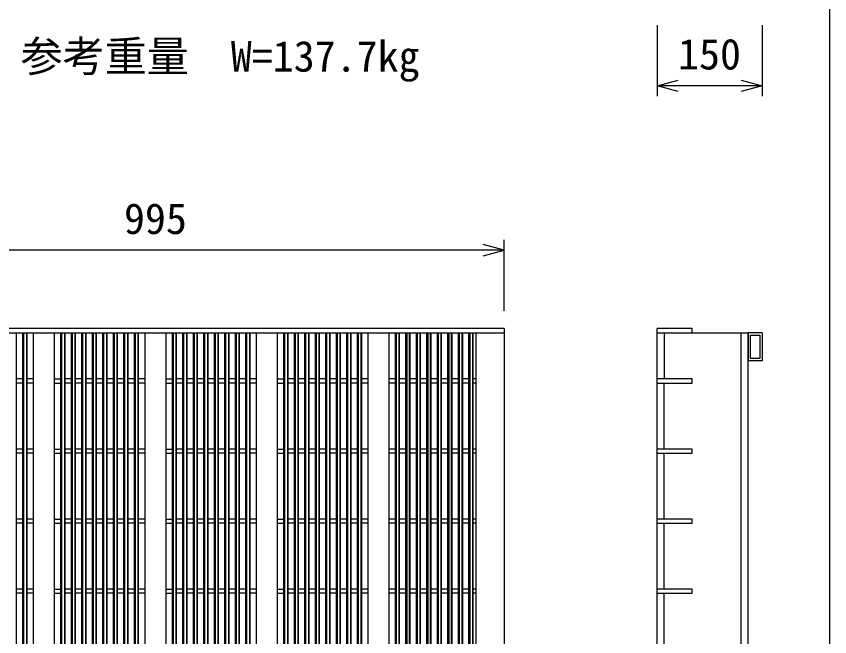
# Model space of a CAD drawing. Units: millimetres, scale not verified. Extents: x -33600 to 33600, y -11880 to 11880.
# Drawn here: x -10512 to -9351, y -7299 to -6413 of the extents above; entities that cross this region are included whole.
import ezdxf
from ezdxf.enums import TextEntityAlignment as Align

# ---------------------------------------------------------------- set-up
doc = ezdxf.new("R2010")
doc.units = ezdxf.units.MM
doc.header["$LTSCALE"] = 40
for name, color, linetype, lineweight in [('0-0_DIM', 7, 'Continuous', 25), ('0-2_HATCH', 6, 'Continuous', 25), ('0-6_TXT', 7, 'Continuous', 25)]:
    doc.layers.add(name, color=color, linetype=linetype, lineweight=lineweight)
doc.styles.add('ＭＳ ゴシック', font='')
doc.styles.get('ＭＳ ゴシック').set_extended_font_data('MS Gothic')

msp = doc.modelspace()

# ---------------------------------------------------------------- linework, layer by layer
at = {"layer": '0-0_DIM'}
for p, q in [((-9597.5, -6425.68), (-9597.5, -6527.27)), ((-9447.5, -6425.68), (-9447.5, -6527.27)), ((-9447.5, -6512.27), (-9597.5, -6512.27)), ((-9815.84, -6833.78), (-9815.84, -6732.19)), ((-9815.84, -6747.19), (-10810.84, -6747.19))]:
    msp.add_line(p, q, dxfattribs=at)
for points in [[(-9567.5, -6520.3), (-9597.5, -6512.27), (-9567.5, -6504.23)], [(-9477.5, -6504.23), (-9447.5, -6512.27), (-9477.5, -6520.3)], [(-9845.84, -6755.23), (-9815.84, -6747.19), (-9845.84, -6739.15)]]:
    msp.add_lwpolyline(points, dxfattribs=at)
at = {"layer": '0-2_HATCH'}
for p, q in [((-9815.84, -6859), (-10810.84, -6859)), ((-9815.84, -6859), (-9815.84, -8009)), ((-9597.5, -8009), (-9597.5, -6859)), ((-10810.84, -6865), (-9815.84, -6865)), ((-10511.59, -8003), (-10511.59, -6865)), ((-10502.59, -8003), (-10502.59, -6865)), ((-10501.59, -6865), (-10501.59, -8003)), ((-10497.59, -6865), (-10497.59, -8003)), ((-10496.59, -8003), (-10496.59, -6865)), ((-10487.51, -8003), (-10487.51, -6865)), ((-10457.51, -8003), (-10457.51, -6865)), ((-10448.43, -8003), (-10448.43, -6865)), ((-10447.43, -6865), (-10447.43, -8003)), ((-10443.43, -6865), (-10443.43, -8003)), ((-10442.43, -8003), (-10442.43, -6865)), ((-10433.43, -8003), (-10433.43, -6865)), ((-10432.43, -6865), (-10432.43, -8003)), ((-10428.43, -6865), (-10428.43, -8003)), ((-10427.43, -8003), (-10427.43, -6865)), ((-10418.43, -8003), (-10418.43, -6865)), ((-10417.43, -6865), (-10417.43, -8003)), ((-10413.43, -6865), (-10413.43, -8003)), ((-10412.43, -8003), (-10412.43, -6865)), ((-10403.43, -8003), (-10403.43, -6865)), ((-10402.43, -6865), (-10402.43, -8003)), ((-10398.43, -6865), (-10398.43, -8003)), ((-10397.43, -8003), (-10397.43, -6865)), ((-10388.43, -8003), (-10388.43, -6865)), ((-10387.43, -6865), (-10387.43, -8003)), ((-10383.43, -6865), (-10383.43, -8003)), ((-10382.43, -8003), (-10382.43, -6865)), ((-10373.43, -8003), (-10373.43, -6865)), ((-10372.43, -6865), (-10372.43, -8003)), ((-10368.43, -6865), (-10368.43, -8003)), ((-10367.43, -8003), (-10367.43, -6865)), ((-10358.43, -8003), (-10358.43, -6865)), ((-10357.43, -6865), (-10357.43, -8003)), ((-10353.43, -6865), (-10353.43, -8003)), ((-10352.43, -8003), (-10352.43, -6865)), ((-10343.43, -8003), (-10343.43, -6865)), ((-10342.43, -6865), (-10342.43, -8003)), ((-10338.43, -6865), (-10338.43, -8003)), ((-10337.43, -8003), (-10337.43, -6865)), ((-10328.34, -8003), (-10328.34, -6865)), ((-10298.34, -8003), (-10298.34, -6865)), ((-10289.26, -8003), (-10289.26, -6865)), ((-10288.26, -6865), (-10288.26, -8003)), ((-10284.26, -6865), (-10284.26, -8003)), ((-10283.26, -8003), (-10283.26, -6865)), ((-10274.26, -8003), (-10274.26, -6865)), ((-10273.26, -6865), (-10273.26, -8003)), ((-10269.26, -6865), (-10269.26, -8003)), ((-10268.26, -8003), (-10268.26, -6865)), ((-10259.26, -8003), (-10259.26, -6865)), ((-10258.26, -6865), (-10258.26, -8003)), ((-10254.26, -6865), (-10254.26, -8003)), ((-10253.26, -8003), (-10253.26, -6865)), ((-10244.26, -8003), (-10244.26, -6865)), ((-10243.26, -6865), (-10243.26, -8003)), ((-10239.26, -6865), (-10239.26, -8003)), ((-10238.26, -8003), (-10238.26, -6865)), ((-10229.26, -8003), (-10229.26, -6865)), ((-10228.26, -6865), (-10228.26, -8003)), ((-10224.26, -6865), (-10224.26, -8003)), ((-10223.26, -8003), (-10223.26, -6865)), ((-10214.26, -8003), (-10214.26, -6865)), ((-10213.26, -6865), (-10213.26, -8003)), ((-10209.26, -6865), (-10209.26, -8003)), ((-10208.26, -8003), (-10208.26, -6865)), ((-10199.26, -8003), (-10199.26, -6865)), ((-10198.26, -6865), (-10198.26, -8003)), ((-10194.26, -6865), (-10194.26, -8003)), ((-10193.26, -8003), (-10193.26, -6865)), ((-10184.26, -8003), (-10184.26, -6865)), ((-10183.26, -6865), (-10183.26, -8003)), ((-10179.26, -6865), (-10179.26, -8003)), ((-10178.26, -8003), (-10178.26, -6865)), ((-10169.18, -8003), (-10169.18, -6865)), ((-10139.18, -8003), (-10139.18, -6865)), ((-10130.09, -8003), (-10130.09, -6865)), ((-10129.09, -6865), (-10129.09, -8003)), ((-10125.09, -6865), (-10125.09, -8003)), ((-10124.09, -8003), (-10124.09, -6865)), ((-10115.09, -8003), (-10115.09, -6865)), ((-10114.09, -6865), (-10114.09, -8003)), ((-10110.09, -6865), (-10110.09, -8003)), ((-10109.09, -8003), (-10109.09, -6865)), ((-10100.09, -8003), (-10100.09, -6865)), ((-10099.09, -6865), (-10099.09, -8003)), ((-10095.09, -6865), (-10095.09, -8003)), ((-10094.09, -8003), (-10094.09, -6865)), ((-10085.09, -8003), (-10085.09, -6865)), ((-10084.09, -6865), (-10084.09, -8003)), ((-10080.09, -6865), (-10080.09, -8003)), ((-10079.09, -8003), (-10079.09, -6865)), ((-10070.09, -8003), (-10070.09, -6865)), ((-10069.09, -6865), (-10069.09, -8003)), ((-10065.09, -6865), (-10065.09, -8003)), ((-10064.09, -8003), (-10064.09, -6865)), ((-10055.09, -8003), (-10055.09, -6865)), ((-10054.09, -6865), (-10054.09, -8003)), ((-10050.09, -6865), (-10050.09, -8003)), ((-10049.09, -8003), (-10049.09, -6865)), ((-10040.09, -8003), (-10040.09, -6865)), ((-10039.09, -6865), (-10039.09, -8003)), ((-10035.09, -6865), (-10035.09, -8003)), ((-10034.09, -8003), (-10034.09, -6865)), ((-10025.09, -8003), (-10025.09, -6865)), ((-10024.09, -6865), (-10024.09, -8003)), ((-10020.09, -6865), (-10020.09, -8003)), ((-10019.09, -8003), (-10019.09, -6865)), ((-10010.01, -8003), (-10010.01, -6865)), ((-9980.01, -8003), (-9980.01, -6865)), ((-9970.93, -8003), (-9970.93, -6865)), ((-9969.73, -6865), (-9969.73, -8003)), ((-9966.13, -6865), (-9966.13, -8003)), ((-9964.93, -8003), (-9964.93, -6865)), ((-9955.93, -8003), (-9955.93, -6865)), ((-9954.73, -6865), (-9954.73, -8003)), ((-9951.13, -6865), (-9951.13, -8003)), ((-9949.93, -8003), (-9949.93, -6865)), ((-9940.93, -8003), (-9940.93, -6865)), ((-9939.73, -6865), (-9939.73, -8003)), ((-9936.13, -6865), (-9936.13, -8003)), ((-9934.93, -8003), (-9934.93, -6865)), ((-9925.93, -8003), (-9925.93, -6865)), ((-9924.73, -6865), (-9924.73, -8003)), ((-9921.13, -6865), (-9921.13, -8003)), ((-9919.93, -8003), (-9919.93, -6865)), ((-9910.93, -8003), (-9910.93, -6865)), ((-9909.73, -6865), (-9909.73, -8003)), ((-9906.13, -6865), (-9906.13, -8003)), ((-9904.93, -8003), (-9904.93, -6865)), ((-9895.93, -8003), (-9895.93, -6865)), ((-9894.73, -6865), (-9894.73, -8003)), ((-9891.13, -6865), (-9891.13, -8003)), ((-9889.93, -8003), (-9889.93, -6865)), ((-9880.93, -8003), (-9880.93, -6865)), ((-9879.73, -6865), (-9879.73, -8003)), ((-9876.13, -6865), (-9876.13, -8003)), ((-9874.93, -8003), (-9874.93, -6865)), ((-9865.93, -8003), (-9865.93, -6865)), ((-9864.73, -6865), (-9864.73, -8003)), ((-9861.13, -6865), (-9861.13, -8003)), ((-9859.93, -8003), (-9859.93, -6865)), ((-9855.84, -8003), (-9855.84, -6865)), ((-9597.5, -6865), (-9467.5, -6865)), ((-9587.5, -6865), (-9587.5, -6931)), ((-9477.5, -8003), (-9477.5, -6865)), ((-9467.5, -8003), (-9467.5, -6865)), ((-9447.5, -6865), (-9467.5, -6865)), ((-9467.5, -6865), (-9467.5, -6905)), ((-10502.59, -6931), (-10511.59, -6931)), ((-10487.51, -6931), (-10496.59, -6931)), ((-10457.51, -6931), (-10448.43, -6931)), ((-10433.43, -6931), (-10442.43, -6931)), ((-10418.43, -6931), (-10427.43, -6931)), ((-10403.43, -6931), (-10412.43, -6931)), ((-10388.43, -6931), (-10397.43, -6931)), ((-10373.43, -6931), (-10382.43, -6931)), ((-10358.43, -6931), (-10367.43, -6931)), ((-10343.43, -6931), (-10352.43, -6931)), ((-10328.34, -6931), (-10337.43, -6931)), ((-10298.34, -6931), (-10289.26, -6931)), ((-10274.26, -6931), (-10283.26, -6931)), ((-10259.26, -6931), (-10268.26, -6931)), ((-10244.26, -6931), (-10253.26, -6931)), ((-10229.26, -6931), (-10238.26, -6931)), ((-10214.26, -6931), (-10223.26, -6931)), ((-10199.26, -6931), (-10208.26, -6931)), ((-10184.26, -6931), (-10193.26, -6931)), ((-10169.18, -6931), (-10178.26, -6931)), ((-10139.18, -6931), (-10130.09, -6931)), ((-10115.09, -6931), (-10124.09, -6931)), ((-10100.09, -6931), (-10109.09, -6931)), ((-10085.09, -6931), (-10094.09, -6931)), ((-10070.09, -6931), (-10079.09, -6931)), ((-10055.09, -6931), (-10064.09, -6931)), ((-10040.09, -6931), (-10049.09, -6931)), ((-10025.09, -6931), (-10034.09, -6931)), ((-10010.01, -6931), (-10019.09, -6931)), ((-9970.93, -6931), (-9980.01, -6931)), ((-9955.93, -6931), (-9964.93, -6931)), ((-9940.93, -6931), (-9949.93, -6931)), ((-9925.93, -6931), (-9934.93, -6931)), ((-9910.93, -6931), (-9919.93, -6931)), ((-9895.93, -6931), (-9904.93, -6931)), ((-9880.93, -6931), (-9889.93, -6931)), ((-9865.93, -6931), (-9874.93, -6931)), ((-9855.84, -6931), (-9859.93, -6931)), ((-9547.5, -6931), (-9597.5, -6931)), ((-9547.5, -6937), (-9547.5, -6931)), ((-10502.59, -6937), (-10511.59, -6937)), ((-10487.51, -6937), (-10496.59, -6937)), ((-10457.51, -6937), (-10448.43, -6937)), ((-10433.43, -6937), (-10442.43, -6937)), ((-10418.43, -6937), (-10427.43, -6937)), ((-10403.43, -6937), (-10412.43, -6937)), ((-10388.43, -6937), (-10397.43, -6937)), ((-10373.43, -6937), (-10382.43, -6937)), ((-10358.43, -6937), (-10367.43, -6937)), ((-10343.43, -6937), (-10352.43, -6937)), ((-10328.34, -6937), (-10337.43, -6937)), ((-10298.34, -6937), (-10289.26, -6937)), ((-10274.26, -6937), (-10283.26, -6937)), ((-10259.26, -6937), (-10268.26, -6937)), ((-10244.26, -6937), (-10253.26, -6937)), ((-10229.26, -6937), (-10238.26, -6937)), ((-10214.26, -6937), (-10223.26, -6937)), ((-10199.26, -6937), (-10208.26, -6937)), ((-10184.26, -6937), (-10193.26, -6937)), ((-10169.18, -6937), (-10178.26, -6937)), ((-10139.18, -6937), (-10130.09, -6937)), ((-10115.09, -6937), (-10124.09, -6937)), ((-10100.09, -6937), (-10109.09, -6937)), ((-10085.09, -6937), (-10094.09, -6937)), ((-10070.09, -6937), (-10079.09, -6937)), ((-10055.09, -6937), (-10064.09, -6937)), ((-10040.09, -6937), (-10049.09, -6937)), ((-10025.09, -6937), (-10034.09, -6937)), ((-10010.01, -6937), (-10019.09, -6937)), ((-9970.93, -6937), (-9980.01, -6937)), ((-9955.93, -6937), (-9964.93, -6937)), ((-9940.93, -6937), (-9949.93, -6937)), ((-9925.93, -6937), (-9934.93, -6937)), ((-9910.93, -6937), (-9919.93, -6937)), ((-9895.93, -6937), (-9904.93, -6937)), ((-9880.93, -6937), (-9889.93, -6937)), ((-9865.93, -6937), (-9874.93, -6937)), ((-9855.84, -6937), (-9859.93, -6937)), ((-9597.5, -6937), (-9547.5, -6937)), ((-9587.5, -7031), (-9587.5, -6937)), ((-10502.59, -7031), (-10511.59, -7031)), ((-10487.51, -7031), (-10496.59, -7031)), ((-10457.51, -7031), (-10448.43, -7031)), ((-10433.43, -7031), (-10442.43, -7031)), ((-10418.43, -7031), (-10427.43, -7031)), ((-10403.43, -7031), (-10412.43, -7031)), ((-10388.43, -7031), (-10397.43, -7031)), ((-10373.43, -7031), (-10382.43, -7031)), ((-10358.43, -7031), (-10367.43, -7031)), ((-10343.43, -7031), (-10352.43, -7031)), ((-10328.34, -7031), (-10337.43, -7031)), ((-10298.34, -7031), (-10289.26, -7031)), ((-10274.26, -7031), (-10283.26, -7031)), ((-10259.26, -7031), (-10268.26, -7031)), ((-10244.26, -7031), (-10253.26, -7031)), ((-10229.26, -7031), (-10238.26, -7031)), ((-10214.26, -7031), (-10223.26, -7031)), ((-10199.26, -7031), (-10208.26, -7031)), ((-10184.26, -7031), (-10193.26, -7031)), ((-10169.18, -7031), (-10178.26, -7031)), ((-10139.18, -7031), (-10130.09, -7031)), ((-10115.09, -7031), (-10124.09, -7031)), ((-10100.09, -7031), (-10109.09, -7031)), ((-10085.09, -7031), (-10094.09, -7031)), ((-10070.09, -7031), (-10079.09, -7031)), ((-10055.09, -7031), (-10064.09, -7031)), ((-10040.09, -7031), (-10049.09, -7031)), ((-10025.09, -7031), (-10034.09, -7031)), ((-10010.01, -7031), (-10019.09, -7031)), ((-9970.93, -7031), (-9980.01, -7031)), ((-9955.93, -7031), (-9964.93, -7031)), ((-9940.93, -7031), (-9949.93, -7031)), ((-9925.93, -7031), (-9934.93, -7031)), ((-9910.93, -7031), (-9919.93, -7031)), ((-9895.93, -7031), (-9904.93, -7031)), ((-9880.93, -7031), (-9889.93, -7031)), ((-9865.93, -7031), (-9874.93, -7031)), ((-9855.84, -7031), (-9859.93, -7031)), ((-10502.59, -7037), (-10511.59, -7037)), ((-10487.51, -7037), (-10496.59, -7037)), ((-10457.51, -7037), (-10448.43, -7037)), ((-10433.43, -7037), (-10442.43, -7037)), ((-10418.43, -7037), (-10427.43, -7037)), ((-10403.43, -7037), (-10412.43, -7037)), ((-10388.43, -7037), (-10397.43, -7037)), ((-10373.43, -7037), (-10382.43, -7037)), ((-10358.43, -7037), (-10367.43, -7037)), ((-10343.43, -7037), (-10352.43, -7037)), ((-10328.34, -7037), (-10337.43, -7037)), ((-10298.34, -7037), (-10289.26, -7037)), ((-10274.26, -7037), (-10283.26, -7037)), ((-10259.26, -7037), (-10268.26, -7037)), ((-10244.26, -7037), (-10253.26, -7037)), ((-10229.26, -7037), (-10238.26, -7037)), ((-10214.26, -7037), (-10223.26, -7037)), ((-10199.26, -7037), (-10208.26, -7037)), ((-10184.26, -7037), (-10193.26, -7037)), ((-10169.18, -7037), (-10178.26, -7037)), ((-10139.18, -7037), (-10130.09, -7037)), ((-10115.09, -7037), (-10124.09, -7037)), ((-10100.09, -7037), (-10109.09, -7037)), ((-10085.09, -7037), (-10094.09, -7037)), ((-10070.09, -7037), (-10079.09, -7037)), ((-10055.09, -7037), (-10064.09, -7037)), ((-10040.09, -7037), (-10049.09, -7037)), ((-10025.09, -7037), (-10034.09, -7037)), ((-10010.01, -7037), (-10019.09, -7037)), ((-9970.93, -7037), (-9980.01, -7037)), ((-9955.93, -7037), (-9964.93, -7037)), ((-9940.93, -7037), (-9949.93, -7037)), ((-9925.93, -7037), (-9934.93, -7037)), ((-9910.93, -7037), (-9919.93, -7037)), ((-9895.93, -7037), (-9904.93, -7037)), ((-9880.93, -7037), (-9889.93, -7037)), ((-9865.93, -7037), (-9874.93, -7037)), ((-9855.84, -7037), (-9859.93, -7037)), ((-9587.5, -7131), (-9587.5, -7037)), ((-10502.59, -7131), (-10511.59, -7131)), ((-10502.59, -7137), (-10511.59, -7137)), ((-10487.51, -7131), (-10496.59, -7131)), ((-10487.51, -7137), (-10496.59, -7137)), ((-10457.51, -7131), (-10448.43, -7131)), ((-10457.51, -7137), (-10448.43, -7137)), ((-10433.43, -7131), (-10442.43, -7131)), ((-10433.43, -7137), (-10442.43, -7137)), ((-10418.43, -7131), (-10427.43, -7131)), ((-10418.43, -7137), (-10427.43, -7137)), ((-10403.43, -7131), (-10412.43, -7131)), ((-10403.43, -7137), (-10412.43, -7137)), ((-10388.43, -7131), (-10397.43, -7131)), ((-10388.43, -7137), (-10397.43, -7137)), ((-10373.43, -7131), (-10382.43, -7131)), ((-10373.43, -7137), (-10382.43, -7137)), ((-10358.43, -7131), (-10367.43, -7131)), ((-10358.43, -7137), (-10367.43, -7137)), ((-10343.43, -7131), (-10352.43, -7131)), ((-10343.43, -7137), (-10352.43, -7137)), ((-10328.34, -7131), (-10337.43, -7131)), ((-10328.34, -7137), (-10337.43, -7137)), ((-10298.34, -7131), (-10289.26, -7131)), ((-10298.34, -7137), (-10289.26, -7137)), ((-10274.26, -7131), (-10283.26, -7131)), ((-10274.26, -7137), (-10283.26, -7137)), ((-10259.26, -7131), (-10268.26, -7131)), ((-10259.26, -7137), (-10268.26, -7137)), ((-10244.26, -7131), (-10253.26, -7131)), ((-10244.26, -7137), (-10253.26, -7137)), ((-10229.26, -7131), (-10238.26, -7131)), ((-10229.26, -7137), (-10238.26, -7137)), ((-10214.26, -7131), (-10223.26, -7131)), ((-10214.26, -7137), (-10223.26, -7137)), ((-10199.26, -7131), (-10208.26, -7131)), ((-10199.26, -7137), (-10208.26, -7137)), ((-10184.26, -7131), (-10193.26, -7131)), ((-10184.26, -7137), (-10193.26, -7137)), ((-10169.18, -7131), (-10178.26, -7131)), ((-10169.18, -7137), (-10178.26, -7137)), ((-10139.18, -7131), (-10130.09, -7131)), ((-10139.18, -7137), (-10130.09, -7137)), ((-10115.09, -7131), (-10124.09, -7131)), ((-10115.09, -7137), (-10124.09, -7137)), ((-10100.09, -7131), (-10109.09, -7131)), ((-10100.09, -7137), (-10109.09, -7137)), ((-10085.09, -7131), (-10094.09, -7131)), ((-10085.09, -7137), (-10094.09, -7137)), ((-10070.09, -7131), (-10079.09, -7131)), ((-10070.09, -7137), (-10079.09, -7137)), ((-10055.09, -7131), (-10064.09, -7131)), ((-10055.09, -7137), (-10064.09, -7137)), ((-10040.09, -7131), (-10049.09, -7131)), ((-10040.09, -7137), (-10049.09, -7137)), ((-10025.09, -7131), (-10034.09, -7131)), ((-10025.09, -7137), (-10034.09, -7137)), ((-10010.01, -7131), (-10019.09, -7131)), ((-10010.01, -7137), (-10019.09, -7137)), ((-9970.93, -7131), (-9980.01, -7131)), ((-9970.93, -7137), (-9980.01, -7137)), ((-9955.93, -7131), (-9964.93, -7131)), ((-9955.93, -7137), (-9964.93, -7137)), ((-9940.93, -7131), (-9949.93, -7131)), ((-9940.93, -7137), (-9949.93, -7137)), ((-9925.93, -7131), (-9934.93, -7131)), ((-9925.93, -7137), (-9934.93, -7137)), ((-9910.93, -7131), (-9919.93, -7131)), ((-9910.93, -7137), (-9919.93, -7137)), ((-9895.93, -7131), (-9904.93, -7131)), ((-9895.93, -7137), (-9904.93, -7137)), ((-9880.93, -7131), (-9889.93, -7131)), ((-9880.93, -7137), (-9889.93, -7137)), ((-9865.93, -7131), (-9874.93, -7131)), ((-9865.93, -7137), (-9874.93, -7137)), ((-9855.84, -7131), (-9859.93, -7131)), ((-9855.84, -7137), (-9859.93, -7137)), ((-9547.5, -7131), (-9597.5, -7131)), ((-9597.5, -7137), (-9547.5, -7137)), ((-9587.5, -7231), (-9587.5, -7137)), ((-9547.5, -7137), (-9547.5, -7131)), ((-10502.59, -7231), (-10511.59, -7231)), ((-10487.51, -7231), (-10496.59, -7231)), ((-10457.51, -7231), (-10448.43, -7231)), ((-10433.43, -7231), (-10442.43, -7231)), ((-10418.43, -7231), (-10427.43, -7231)), ((-10403.43, -7231), (-10412.43, -7231)), ((-10388.43, -7231), (-10397.43, -7231)), ((-10373.43, -7231), (-10382.43, -7231)), ((-10358.43, -7231), (-10367.43, -7231)), ((-10343.43, -7231), (-10352.43, -7231)), ((-10328.34, -7231), (-10337.43, -7231)), ((-10298.34, -7231), (-10289.26, -7231)), ((-10274.26, -7231), (-10283.26, -7231)), ((-10259.26, -7231), (-10268.26, -7231)), ((-10244.26, -7231), (-10253.26, -7231)), ((-10229.26, -7231), (-10238.26, -7231)), ((-10214.26, -7231), (-10223.26, -7231)), ((-10199.26, -7231), (-10208.26, -7231)), ((-10184.26, -7231), (-10193.26, -7231)), ((-10169.18, -7231), (-10178.26, -7231)), ((-10139.18, -7231), (-10130.09, -7231)), ((-10115.09, -7231), (-10124.09, -7231)), ((-10100.09, -7231), (-10109.09, -7231)), ((-10085.09, -7231), (-10094.09, -7231)), ((-10070.09, -7231), (-10079.09, -7231)), ((-10055.09, -7231), (-10064.09, -7231)), ((-10040.09, -7231), (-10049.09, -7231)), ((-10025.09, -7231), (-10034.09, -7231)), ((-10010.01, -7231), (-10019.09, -7231)), ((-9970.93, -7231), (-9980.01, -7231)), ((-9955.93, -7231), (-9964.93, -7231)), ((-9940.93, -7231), (-9949.93, -7231)), ((-9925.93, -7231), (-9934.93, -7231)), ((-9910.93, -7231), (-9919.93, -7231)), ((-9895.93, -7231), (-9904.93, -7231)), ((-9880.93, -7231), (-9889.93, -7231)), ((-9865.93, -7231), (-9874.93, -7231)), ((-9855.84, -7231), (-9859.93, -7231)), ((-9547.5, -7231), (-9597.5, -7231)), ((-9547.5, -7237), (-9547.5, -7231)), ((-10502.59, -7237), (-10511.59, -7237)), ((-10487.51, -7237), (-10496.59, -7237)), ((-10457.51, -7237), (-10448.43, -7237)), ((-10433.43, -7237), (-10442.43, -7237)), ((-10418.43, -7237), (-10427.43, -7237)), ((-10403.43, -7237), (-10412.43, -7237)), ((-10388.43, -7237), (-10397.43, -7237)), ((-10373.43, -7237), (-10382.43, -7237)), ((-10358.43, -7237), (-10367.43, -7237)), ((-10343.43, -7237), (-10352.43, -7237)), ((-10328.34, -7237), (-10337.43, -7237)), ((-10298.34, -7237), (-10289.26, -7237)), ((-10274.26, -7237), (-10283.26, -7237)), ((-10259.26, -7237), (-10268.26, -7237)), ((-10244.26, -7237), (-10253.26, -7237)), ((-10229.26, -7237), (-10238.26, -7237)), ((-10214.26, -7237), (-10223.26, -7237)), ((-10199.26, -7237), (-10208.26, -7237)), ((-10184.26, -7237), (-10193.26, -7237)), ((-10169.18, -7237), (-10178.26, -7237)), ((-10139.18, -7237), (-10130.09, -7237)), ((-10115.09, -7237), (-10124.09, -7237)), ((-10100.09, -7237), (-10109.09, -7237)), ((-10085.09, -7237), (-10094.09, -7237)), ((-10070.09, -7237), (-10079.09, -7237)), ((-10055.09, -7237), (-10064.09, -7237)), ((-10040.09, -7237), (-10049.09, -7237)), ((-10025.09, -7237), (-10034.09, -7237)), ((-10010.01, -7237), (-10019.09, -7237)), ((-9970.93, -7237), (-9980.01, -7237)), ((-9955.93, -7237), (-9964.93, -7237)), ((-9940.93, -7237), (-9949.93, -7237)), ((-9925.93, -7237), (-9934.93, -7237)), ((-9910.93, -7237), (-9919.93, -7237)), ((-9895.93, -7237), (-9904.93, -7237)), ((-9880.93, -7237), (-9889.93, -7237)), ((-9865.93, -7237), (-9874.93, -7237)), ((-9855.84, -7237), (-9859.93, -7237)), ((-9597.5, -7237), (-9547.5, -7237)), ((-9587.5, -7331), (-9587.5, -7237))]:
    msp.add_line(p, q, dxfattribs=at)
for points in [[(-9547.5, -6865), (-9547.5, -6859), (-9597.5, -6859)], [(-9447.5, -6865), (-9447.5, -6905), (-9467.5, -6905)], [(-9597.5, -7037), (-9547.5, -7037), (-9547.5, -7031), (-9597.5, -7031)]]:
    msp.add_lwpolyline(points, dxfattribs=at)
msp.add_lwpolyline([(-9464.3, -6868.2), (-9450.7, -6868.2), (-9450.7, -6901.8), (-9464.3, -6901.8)], close=True, dxfattribs=at)
at = {"layer": '0-6_TXT'}
msp.add_lwpolyline([(-11151.01, -8234.13), (-9351.01, -8234.13), (-9351.01, -4634.13), (-11151.01, -4634.13)], close=True, dxfattribs=at)

# ---------------------------------------------------------------- texts
at = {"layer": '0-0_DIM', "style": 'ＭＳ ゴシック'}
for s, p in [('参考重量\u3000W=137.7kg', (-10505.85, -6505.39)), ('150', (-9567.5, -6502.27)), ('995', (-10358.34, -6737.19))]:
    msp.add_text(s, height=43.99, dxfattribs=at).set_placement(p, align=Align.BOTTOM_LEFT)

doc.saveas('drawing.dxf')
